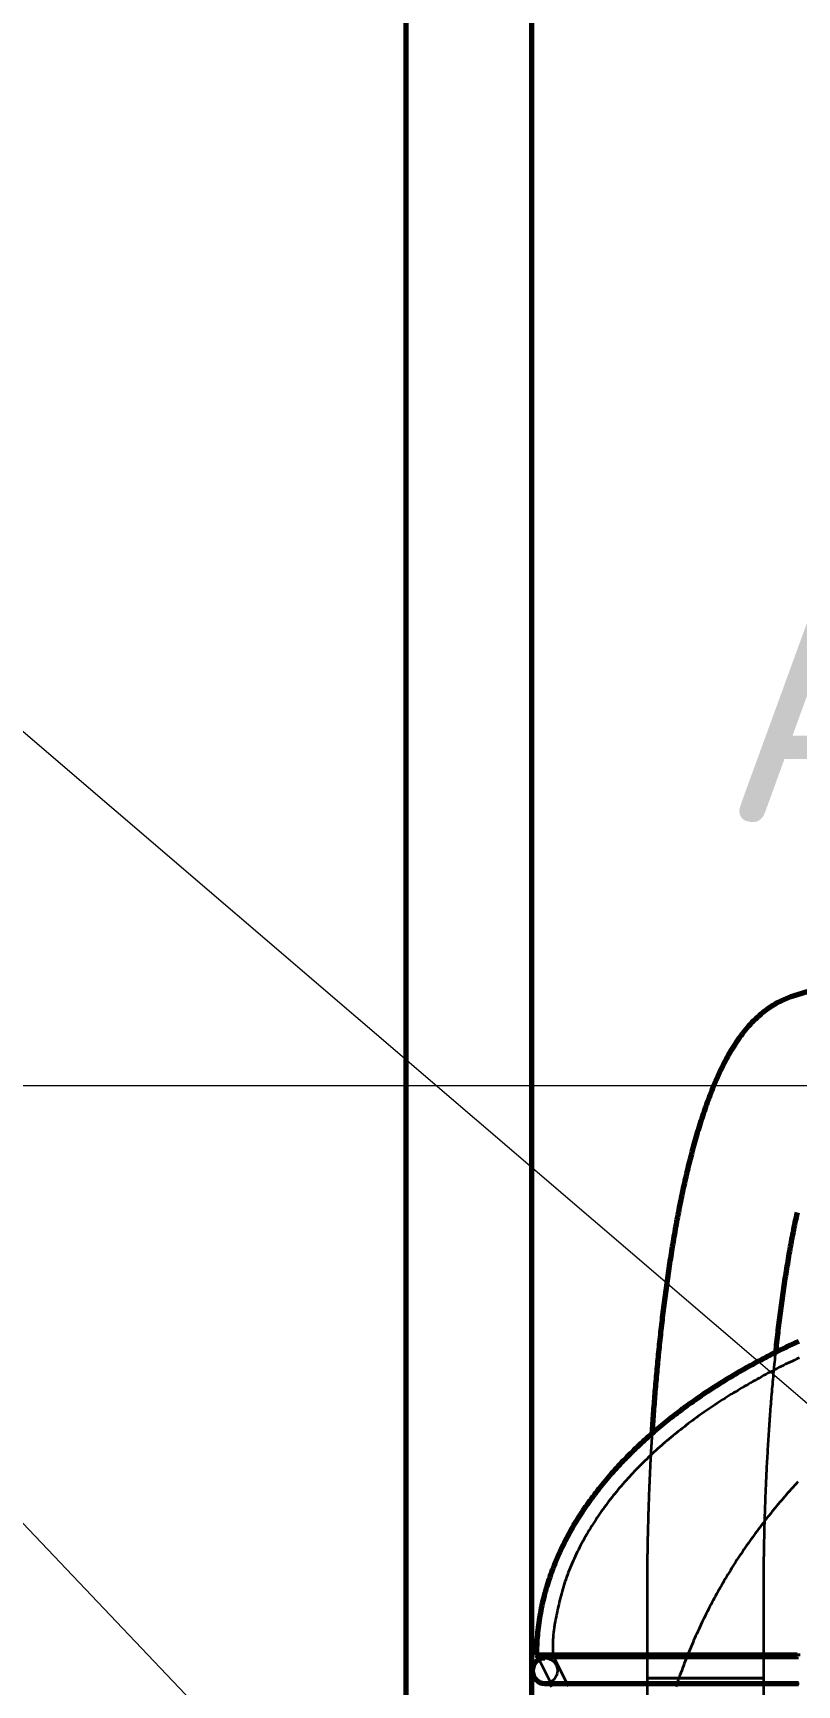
# Model space of a CAD drawing. Header units: millimetres. Extents: x 0 to 2208, y 0 to 420.
# Drawn here: x 66.48 to 81.91, y 204.35 to 237.73 of the extents above; entities that cross this region are included whole.
import ezdxf
from ezdxf.enums import TextEntityAlignment as Align

# ---------------------------------------------------------------- set-up
doc = ezdxf.new("R2010")
doc.units = ezdxf.units.MM
doc.linetypes.add('IRAM-E-TRAZOS', pattern=[5, 4, -1])
for name, color, linetype, lineweight in [('01-VISIBLE', 7, 'CONTINUOUS', 70), ('02-OCULTA', 4, 'IRAM-E-TRAZOS', 35), ('04-COTA', 3, 'CONTINUOUS', 18), ('06-TEXTO', 7, 'CONTINUOUS', 25), ('08-FINA', 5, 'CONTINUOUS', 18)]:
    doc.layers.add(name, color=color, linetype=linetype, lineweight=lineweight)
doc.styles.add('ISO3098', font='isocpeur.ttf')
doc.dimstyles.new('FLAMA-IRAM', dxfattribs={"dimtxt": 3.5, "dimasz": 3.5, "dimexe": 2, "dimexo": 1.5, "dimgap": 1, "dimtad": 1, "dimdec": 1, "dimtxsty": 'ISO3098', "dimblk": 'IRAM_FLECHA', "dimblk1": 'IRAM_FLECHA', "dimblk2": 'IRAM_FLECHA', "dimcen": 2.5, "dimclrd": 256, "dimclre": 256, "dimclrt": 256, "dimazin": 3, "dimtfac": 1, "dimtmove": 0, "dimatfit": 3, "dimlwd": 18, "dimlwe": 18})

# ---------------------------------------------------------------- blocks, each defined once
blk = doc.blocks.new('IRAM_FLECHA')
blk.add_solid([(0, 0), (-1, 0.125), (-1, -0.125)])

msp = doc.modelspace()

# ---------------------------------------------------------------- linework, layer by layer
at = {"layer": '01-VISIBLE'}
for p, q in [((74.019, 237.728), (74.019, 242.336)), ((76.559, 237.728), (76.559, 242.336)), ((74.019, 191.816), (74.019, 232.728)), ((76.559, 191.816), (76.559, 232.728)), ((82.529, 218.48), (81.836, 218.265)), ((76.705, 204.865), (76.659, 204.956)), ((76.979, 204.316), (76.947, 204.38))]:
    msp.add_line(p, q, dxfattribs=at)
for points in [[(74.019, 232.728), (74.019, 232.778), (74.019, 232.828), (74.019, 232.878), (74.019, 232.928), (74.019, 232.978), (74.019, 233.028), (74.019, 233.078), (74.019, 233.128), (74.019, 233.178), (74.019, 233.228), (74.019, 233.278), (74.019, 233.328), (74.019, 233.378), (74.019, 233.428), (74.019, 233.478), (74.019, 233.528), (74.019, 233.578), (74.019, 233.628), (74.019, 233.678), (74.019, 233.728), (74.019, 233.778), (74.019, 233.828), (74.019, 233.878), (74.019, 233.928), (74.019, 233.978), (74.019, 234.028), (74.019, 234.078), (74.019, 234.128), (74.019, 234.178), (74.019, 234.228), (74.019, 234.278), (74.019, 234.328), (74.019, 234.378), (74.019, 234.428), (74.019, 234.478), (74.019, 234.528), (74.019, 234.578), (74.019, 234.628), (74.019, 234.678), (74.019, 234.728), (74.019, 234.778), (74.019, 234.828), (74.019, 234.878), (74.019, 234.928), (74.019, 234.978), (74.019, 235.028), (74.019, 235.078), (74.019, 235.128), (74.019, 235.178), (74.019, 235.228), (74.019, 235.278), (74.019, 235.328), (74.019, 235.378), (74.019, 235.428), (74.019, 235.478), (74.019, 235.528), (74.019, 235.578), (74.019, 235.628), (74.019, 235.678), (74.019, 235.728), (74.019, 235.778), (74.019, 235.828), (74.019, 235.878), (74.019, 235.928), (74.019, 235.978), (74.019, 236.028), (74.019, 236.078), (74.019, 236.128), (74.019, 236.178), (74.019, 236.228), (74.019, 236.278), (74.019, 236.328), (74.019, 236.378), (74.019, 236.428), (74.019, 236.478), (74.019, 236.528), (74.019, 236.578), (74.019, 236.628), (74.019, 236.678), (74.019, 236.728), (74.019, 236.778), (74.019, 236.828), (74.019, 236.878), (74.019, 236.928), (74.019, 236.978), (74.019, 237.028), (74.019, 237.078), (74.019, 237.128), (74.019, 237.178), (74.019, 237.228), (74.019, 237.278), (74.019, 237.328), (74.019, 237.378), (74.019, 237.428), (74.019, 237.478), (74.019, 237.528), (74.019, 237.578), (74.019, 237.628), (74.019, 237.678), (74.019, 237.728)], [(76.559, 232.728), (76.559, 232.778), (76.559, 232.828), (76.559, 232.878), (76.559, 232.928), (76.559, 232.978), (76.559, 233.028), (76.559, 233.078), (76.559, 233.128), (76.559, 233.178), (76.559, 233.228), (76.559, 233.278), (76.559, 233.328), (76.559, 233.378), (76.559, 233.428), (76.559, 233.478), (76.559, 233.528), (76.559, 233.578), (76.559, 233.628), (76.559, 233.678), (76.559, 233.728), (76.559, 233.778), (76.559, 233.828), (76.559, 233.878), (76.559, 233.928), (76.559, 233.978), (76.559, 234.028), (76.559, 234.078), (76.559, 234.128), (76.559, 234.178), (76.559, 234.228), (76.559, 234.278), (76.559, 234.328), (76.559, 234.378), (76.559, 234.428), (76.559, 234.478), (76.559, 234.528), (76.559, 234.578), (76.559, 234.628), (76.559, 234.678), (76.559, 234.728), (76.559, 234.778), (76.559, 234.828), (76.559, 234.878), (76.559, 234.928), (76.559, 234.978), (76.559, 235.028), (76.559, 235.078), (76.559, 235.128), (76.559, 235.178), (76.559, 235.228), (76.559, 235.278), (76.559, 235.328), (76.559, 235.378), (76.559, 235.428), (76.559, 235.478), (76.559, 235.528), (76.559, 235.578), (76.559, 235.628), (76.559, 235.678), (76.559, 235.728), (76.559, 235.778), (76.559, 235.828), (76.559, 235.878), (76.559, 235.928), (76.559, 235.978), (76.559, 236.028), (76.559, 236.078), (76.559, 236.128), (76.559, 236.178), (76.559, 236.228), (76.559, 236.278), (76.559, 236.328), (76.559, 236.378), (76.559, 236.428), (76.559, 236.478), (76.559, 236.528), (76.559, 236.578), (76.559, 236.628), (76.559, 236.678), (76.559, 236.728), (76.559, 236.778), (76.559, 236.828), (76.559, 236.878), (76.559, 236.928), (76.559, 236.978), (76.559, 237.028), (76.559, 237.078), (76.559, 237.128), (76.559, 237.178), (76.559, 237.228), (76.559, 237.278), (76.559, 237.328), (76.559, 237.378), (76.559, 237.428), (76.559, 237.478), (76.559, 237.528), (76.559, 237.578), (76.559, 237.628), (76.559, 237.678), (76.559, 237.728)], [(81.836, 218.265), (81.789, 218.25), (81.741, 218.233), (81.695, 218.215), (81.649, 218.195), (81.603, 218.174), (81.558, 218.152), (81.514, 218.129), (81.47, 218.104), (81.427, 218.079), (81.385, 218.052), (81.343, 218.024), (81.302, 217.995), (81.262, 217.965), (81.223, 217.935), (81.184, 217.903), (81.146, 217.87), (81.109, 217.837), (81.072, 217.802), (81.037, 217.767), (81.002, 217.732), (80.967, 217.695), (80.934, 217.658), (80.901, 217.62), (80.869, 217.582), (80.837, 217.543), (80.807, 217.503), (80.776, 217.463), (80.747, 217.423), (80.718, 217.382), (80.69, 217.341), (80.662, 217.299), (80.635, 217.257), (80.608, 217.214), (80.582, 217.172), (80.557, 217.128), (80.532, 217.085), (80.507, 217.041), (80.483, 216.997), (80.46, 216.953), (80.437, 216.909), (80.414, 216.864), (80.392, 216.819), (80.37, 216.774), (80.348, 216.729), (80.327, 216.684), (80.307, 216.638), (80.287, 216.592), (80.267, 216.546), (80.247, 216.5), (80.228, 216.454), (80.209, 216.408), (80.19, 216.361), (80.172, 216.315), (80.154, 216.268), (80.136, 216.221), (80.119, 216.174), (80.101, 216.127), (80.084, 216.08), (80.068, 216.033), (80.051, 215.985), (80.035, 215.938), (80.019, 215.891), (80.003, 215.843), (79.988, 215.795), (79.973, 215.748), (79.958, 215.7), (79.943, 215.652), (79.928, 215.604), (79.914, 215.556), (79.899, 215.508), (79.885, 215.46), (79.872, 215.412), (79.858, 215.364), (79.844, 215.316), (79.831, 215.267), (79.818, 215.219), (79.805, 215.171), (79.792, 215.122), (79.779, 215.074), (79.767, 215.025), (79.755, 214.977), (79.742, 214.928), (79.73, 214.88), (79.718, 214.831), (79.707, 214.782), (79.695, 214.734), (79.684, 214.685), (79.672, 214.636), (79.661, 214.587), (79.65, 214.539), (79.639, 214.49), (79.628, 214.441), (79.617, 214.392), (79.607, 214.343), (79.596, 214.294), (79.586, 214.245), (79.576, 214.196), (79.566, 214.147), (79.556, 214.098), (79.546, 214.049), (79.536, 214), (79.527, 213.951), (79.517, 213.901), (79.508, 213.852), (79.498, 213.803), (79.489, 213.754), (79.48, 213.705), (79.471, 213.655), (79.462, 213.606), (79.453, 213.557), (79.444, 213.507), (79.436, 213.458), (79.427, 213.409), (79.419, 213.359), (79.41, 213.31), (79.402, 213.261), (79.394, 213.211), (79.386, 213.162), (79.378, 213.112), (79.37, 213.063), (79.362, 213.013), (79.355, 212.964), (79.347, 212.915), (79.339, 212.865), (79.332, 212.816), (79.324, 212.766), (79.317, 212.716), (79.31, 212.667), (79.303, 212.617), (79.296, 212.568), (79.289, 212.518), (79.282, 212.469), (79.275, 212.419), (79.268, 212.369), (79.261, 212.32), (79.255, 212.27), (79.248, 212.22), (79.242, 212.171), (79.235, 212.121), (79.229, 212.072), (79.223, 212.022), (79.217, 211.972), (79.211, 211.922), (79.204, 211.873), (79.198, 211.823), (79.193, 211.773), (79.187, 211.724), (79.181, 211.674), (79.175, 211.624), (79.17, 211.574), (79.164, 211.525), (79.159, 211.475), (79.153, 211.425), (79.148, 211.375), (79.142, 211.325), (79.137, 211.276), (79.132, 211.226), (79.127, 211.176), (79.122, 211.126), (79.117, 211.076), (79.112, 211.027), (79.107, 210.977), (79.102, 210.927), (79.097, 210.877), (79.093, 210.827), (79.088, 210.777), (79.083, 210.727), (79.079, 210.678), (79.074, 210.628), (79.07, 210.578), (79.066, 210.528), (79.061, 210.478), (79.057, 210.428), (79.053, 210.378), (79.049, 210.328), (79.045, 210.278), (79.041, 210.229), (79.037, 210.179), (79.033, 210.129), (79.029, 210.079), (79.025, 210.029), (79.021, 209.979), (79.018, 209.929), (79.014, 209.879), (79.011, 209.829), (79.007, 209.779), (79.004, 209.729), (79, 209.679), (78.997, 209.629), (78.994, 209.579), (78.99, 209.529), (78.987, 209.479), (78.984, 209.429)], [(81.914, 213.893), (81.903, 213.844), (81.893, 213.795), (81.883, 213.746), (81.872, 213.697), (81.862, 213.648), (81.852, 213.599), (81.843, 213.549), (81.833, 213.5), (81.823, 213.451), (81.814, 213.402), (81.805, 213.353), (81.796, 213.303), (81.786, 213.254), (81.778, 213.205), (81.769, 213.155), (81.76, 213.106), (81.751, 213.057), (81.743, 213.007), (81.734, 212.958), (81.726, 212.909), (81.718, 212.859), (81.71, 212.81), (81.702, 212.76), (81.694, 212.711), (81.686, 212.661), (81.678, 212.612), (81.67, 212.562), (81.663, 212.513), (81.655, 212.463), (81.648, 212.414), (81.641, 212.364), (81.633, 212.314), (81.626, 212.265), (81.619, 212.215), (81.612, 212.166), (81.605, 212.116), (81.599, 212.066), (81.592, 212.017), (81.585, 211.967), (81.579, 211.917), (81.572, 211.868), (81.566, 211.818), (81.559, 211.768), (81.553, 211.718), (81.547, 211.669), (81.541, 211.619), (81.535, 211.569), (81.529, 211.52), (81.523, 211.47), (81.517, 211.42), (81.512, 211.37), (81.506, 211.32), (81.5, 211.271), (81.495, 211.221), (81.489, 211.171), (81.484, 211.121), (81.479, 211.071)], [(76.659, 204.956), (76.659, 205.006), (76.66, 205.056), (76.661, 205.106), (76.663, 205.156), (76.666, 205.206), (76.668, 205.256), (76.672, 205.306), (76.676, 205.356), (76.68, 205.406), (76.686, 205.456), (76.691, 205.506), (76.697, 205.556), (76.704, 205.605), (76.711, 205.655), (76.719, 205.704), (76.727, 205.754), (76.736, 205.803), (76.745, 205.852), (76.755, 205.902), (76.765, 205.951), (76.776, 206), (76.787, 206.048), (76.798, 206.097), (76.811, 206.146), (76.823, 206.194), (76.837, 206.243), (76.85, 206.291), (76.864, 206.339), (76.879, 206.387), (76.894, 206.435), (76.909, 206.482), (76.925, 206.53), (76.942, 206.577), (76.959, 206.624), (76.976, 206.671), (76.994, 206.718), (77.012, 206.765), (77.03, 206.811), (77.049, 206.858), (77.069, 206.904), (77.089, 206.95), (77.109, 206.996), (77.13, 207.041), (77.151, 207.087), (77.172, 207.132), (77.194, 207.177), (77.217, 207.222), (77.239, 207.267), (77.262, 207.311), (77.286, 207.355), (77.31, 207.4), (77.334, 207.443), (77.358, 207.487), (77.383, 207.531), (77.409, 207.574), (77.434, 207.617), (77.46, 207.66), (77.486, 207.702), (77.513, 207.745), (77.54, 207.787), (77.567, 207.829), (77.595, 207.871), (77.623, 207.913), (77.651, 207.954), (77.68, 207.995), (77.709, 208.036), (77.738, 208.077), (77.767, 208.117), (77.797, 208.158), (77.827, 208.198), (77.857, 208.238), (77.888, 208.277), (77.919, 208.317), (77.95, 208.356), (77.981, 208.395), (78.013, 208.434), (78.045, 208.473), (78.077, 208.511), (78.109, 208.549), (78.142, 208.587), (78.175, 208.625), (78.208, 208.663), (78.241, 208.7), (78.275, 208.737), (78.309, 208.774), (78.343, 208.811), (78.377, 208.847), (78.412, 208.884), (78.447, 208.92), (78.482, 208.956), (78.517, 208.991), (78.552, 209.027), (78.588, 209.062), (78.624, 209.097), (78.66, 209.132), (78.696, 209.167), (78.732, 209.201), (78.769, 209.235), (78.805, 209.269), (78.842, 209.303), (78.88, 209.337), (78.917, 209.37), (78.954, 209.404), (78.992, 209.437), (79.03, 209.469), (79.068, 209.502), (79.106, 209.534), (79.145, 209.567), (79.183, 209.599), (79.222, 209.631), (79.261, 209.662), (79.3, 209.694), (79.339, 209.725), (79.378, 209.756), (79.418, 209.787), (79.457, 209.818), (79.497, 209.848), (79.537, 209.878), (79.577, 209.909), (79.617, 209.938), (79.657, 209.968), (79.698, 209.998), (79.738, 210.027), (79.779, 210.056), (79.82, 210.085), (79.861, 210.114), (79.902, 210.143), (79.943, 210.171), (79.985, 210.2), (80.026, 210.228), (80.068, 210.256), (80.11, 210.283), (80.151, 210.311), (80.193, 210.338), (80.235, 210.365), (80.278, 210.393), (80.32, 210.419), (80.362, 210.446), (80.405, 210.473), (80.447, 210.499), (80.49, 210.525), (80.533, 210.551), (80.576, 210.577), (80.619, 210.603), (80.662, 210.628), (80.705, 210.653), (80.749, 210.679), (80.792, 210.704), (80.836, 210.728), (80.879, 210.753), (80.923, 210.778), (80.967, 210.802), (81.011, 210.826), (81.055, 210.85), (81.099, 210.874), (81.143, 210.898), (81.187, 210.921), (81.231, 210.945), (81.276, 210.968), (81.32, 210.991), (81.365, 211.014), (81.409, 211.037), (81.454, 211.059), (81.499, 211.082), (81.544, 211.104), (81.589, 211.126), (81.634, 211.148), (81.679, 211.17), (81.724, 211.191), (81.769, 211.213), (81.815, 211.234), (81.86, 211.256), (81.906, 211.277), (81.951, 211.298)], [(76.659, 204.956), (76.728, 204.956), (76.797, 204.956), (76.866, 204.956), (76.936, 204.956), (77.005, 204.956), (77.074, 204.956), (77.143, 204.956), (77.212, 204.956), (77.281, 204.956), (77.35, 204.956), (77.419, 204.956), (77.489, 204.956), (77.558, 204.956), (77.627, 204.956), (77.696, 204.956), (77.765, 204.956), (77.834, 204.956), (77.903, 204.956), (77.972, 204.956), (78.042, 204.956), (78.111, 204.956), (78.18, 204.956), (78.249, 204.956), (78.318, 204.956), (78.387, 204.956), (78.456, 204.956), (78.525, 204.956), (78.595, 204.956), (78.664, 204.956), (78.733, 204.956), (78.802, 204.956), (78.871, 204.956), (78.94, 204.956), (79.009, 204.956), (79.078, 204.956), (79.148, 204.956), (79.217, 204.956), (79.286, 204.956), (79.355, 204.956), (79.424, 204.956), (79.493, 204.956), (79.562, 204.956), (79.631, 204.956), (79.701, 204.956), (79.77, 204.956), (79.839, 204.956), (79.908, 204.956), (79.977, 204.956), (80.046, 204.956), (80.115, 204.956), (80.184, 204.956), (80.254, 204.956), (80.323, 204.956), (80.392, 204.956), (80.461, 204.956), (80.53, 204.956), (80.599, 204.956), (80.668, 204.956), (80.737, 204.956), (80.807, 204.956), (80.876, 204.956), (80.945, 204.956), (81.014, 204.956), (81.083, 204.956), (81.152, 204.956), (81.221, 204.956), (81.29, 204.956), (81.36, 204.956), (81.429, 204.956), (81.498, 204.956), (81.567, 204.956), (81.636, 204.956), (81.705, 204.956), (81.774, 204.956), (81.843, 204.956), (81.913, 204.956)], [(76.819, 204.892), (76.769, 204.887), (76.721, 204.872), (76.677, 204.849), (76.638, 204.817), (76.606, 204.778), (76.583, 204.734), (76.568, 204.686), (76.563, 204.636)], [(76.563, 204.636), (76.568, 204.586), (76.583, 204.538), (76.606, 204.494), (76.638, 204.455), (76.677, 204.423), (76.721, 204.399), (76.769, 204.385), (76.819, 204.38)], [(76.819, 204.38), (76.84, 204.38), (76.862, 204.38), (76.883, 204.38), (76.904, 204.38), (76.926, 204.38), (76.947, 204.38)], [(76.819, 204.38), (76.887, 204.38), (76.956, 204.38), (77.024, 204.38), (77.092, 204.38), (77.161, 204.38), (77.229, 204.38), (77.297, 204.38), (77.366, 204.38), (77.434, 204.38), (77.502, 204.38), (77.571, 204.38), (77.639, 204.38), (77.707, 204.38), (77.776, 204.38), (77.844, 204.38), (77.912, 204.38), (77.981, 204.38), (78.049, 204.38), (78.117, 204.38), (78.186, 204.38), (78.254, 204.38), (78.322, 204.38), (78.39, 204.38), (78.459, 204.38), (78.527, 204.38), (78.595, 204.38), (78.664, 204.38), (78.732, 204.38), (78.8, 204.38), (78.869, 204.38), (78.937, 204.38), (79.005, 204.38), (79.074, 204.38), (79.142, 204.38), (79.21, 204.38), (79.279, 204.38), (79.347, 204.38), (79.415, 204.38), (79.484, 204.38), (79.552, 204.38), (79.62, 204.38), (79.689, 204.38), (79.757, 204.38), (79.825, 204.38), (79.894, 204.38), (79.962, 204.38), (80.03, 204.38), (80.099, 204.38), (80.167, 204.38), (80.235, 204.38), (80.304, 204.38), (80.372, 204.38), (80.44, 204.38), (80.509, 204.38), (80.577, 204.38), (80.645, 204.38), (80.714, 204.38), (80.782, 204.38), (80.85, 204.38), (80.919, 204.38), (80.987, 204.38), (81.055, 204.38), (81.124, 204.38), (81.192, 204.38), (81.26, 204.38), (81.329, 204.38), (81.397, 204.38), (81.465, 204.38), (81.533, 204.38), (81.602, 204.38), (81.67, 204.38), (81.738, 204.38), (81.807, 204.38), (81.875, 204.38), (81.943, 204.38)]]:
    msp.add_lwpolyline(points, dxfattribs=at)
at = {"layer": '02-OCULTA'}
for p, q in [((78.884, 206.165), (78.884, 204.486)), ((81.234, 206.165), (81.234, 204.486)), ((77.299, 204.316), (76.979, 204.956)), ((76.947, 204.38), (76.705, 204.865)), ((78.884, 204.486), (78.884, 197.032)), ((81.234, 204.486), (81.234, 197.032))]:
    msp.add_line(p, q, dxfattribs=at)
for points in [[(81.479, 211.071), (81.473, 211.021), (81.468, 210.972), (81.463, 210.922), (81.458, 210.872), (81.453, 210.822), (81.448, 210.772), (81.443, 210.722), (81.438, 210.672), (81.434, 210.622), (81.429, 210.572), (81.424, 210.522), (81.42, 210.472), (81.415, 210.422), (81.411, 210.373), (81.407, 210.323), (81.402, 210.273), (81.398, 210.223), (81.394, 210.173), (81.39, 210.123), (81.386, 210.073), (81.382, 210.023), (81.378, 209.973), (81.374, 209.923), (81.37, 209.873), (81.366, 209.823), (81.363, 209.773), (81.359, 209.723), (81.355, 209.673), (81.352, 209.623), (81.348, 209.573), (81.345, 209.523), (81.342, 209.473), (81.338, 209.422), (81.335, 209.372), (81.332, 209.322), (81.329, 209.272), (81.326, 209.222), (81.323, 209.172), (81.32, 209.122), (81.317, 209.072), (81.314, 209.022), (81.311, 208.972), (81.308, 208.922), (81.305, 208.872), (81.303, 208.822), (81.3, 208.772), (81.298, 208.722), (81.295, 208.671), (81.293, 208.621), (81.29, 208.571), (81.288, 208.521), (81.286, 208.471), (81.283, 208.421), (81.281, 208.371), (81.279, 208.321), (81.277, 208.271), (81.275, 208.221), (81.273, 208.17), (81.271, 208.12), (81.269, 208.07), (81.267, 208.02), (81.266, 207.97), (81.264, 207.92), (81.262, 207.87), (81.26, 207.82), (81.259, 207.77), (81.257, 207.719), (81.256, 207.669), (81.254, 207.619), (81.253, 207.569), (81.252, 207.519), (81.25, 207.469), (81.249, 207.419), (81.248, 207.368), (81.247, 207.318), (81.246, 207.268), (81.245, 207.218), (81.244, 207.168), (81.243, 207.118), (81.242, 207.068), (81.241, 207.017), (81.24, 206.967), (81.239, 206.917), (81.239, 206.867), (81.238, 206.817), (81.238, 206.767), (81.237, 206.717), (81.236, 206.666), (81.236, 206.616), (81.236, 206.566), (81.235, 206.516), (81.235, 206.466), (81.235, 206.416), (81.234, 206.366), (81.234, 206.315), (81.234, 206.265), (81.234, 206.215), (81.234, 206.165)], [(81.955, 210.957), (81.91, 210.936), (81.864, 210.914), (81.819, 210.893), (81.774, 210.871), (81.729, 210.849), (81.684, 210.827), (81.639, 210.805), (81.594, 210.782), (81.549, 210.76), (81.504, 210.737), (81.46, 210.714), (81.415, 210.691), (81.371, 210.668), (81.326, 210.645), (81.282, 210.621), (81.238, 210.598), (81.194, 210.574), (81.15, 210.55), (81.106, 210.525), (81.062, 210.501), (81.018, 210.477), (80.975, 210.452), (80.931, 210.427), (80.888, 210.402), (80.844, 210.377), (80.801, 210.351), (80.758, 210.326), (80.715, 210.3), (80.672, 210.274), (80.629, 210.248), (80.586, 210.222), (80.544, 210.195), (80.501, 210.169), (80.459, 210.142), (80.417, 210.115), (80.375, 210.088), (80.332, 210.061), (80.291, 210.033), (80.249, 210.005), (80.207, 209.977), (80.166, 209.949), (80.124, 209.921), (80.083, 209.893), (80.042, 209.864), (80.001, 209.835), (79.96, 209.806), (79.919, 209.777), (79.878, 209.748), (79.838, 209.718), (79.798, 209.688), (79.757, 209.658), (79.717, 209.628), (79.677, 209.598), (79.638, 209.567), (79.598, 209.536), (79.559, 209.505), (79.519, 209.474), (79.48, 209.443), (79.441, 209.411), (79.402, 209.38), (79.364, 209.348), (79.325, 209.316), (79.287, 209.283), (79.249, 209.251), (79.211, 209.218), (79.173, 209.185), (79.135, 209.152), (79.098, 209.118), (79.061, 209.085), (79.024, 209.051), (78.987, 209.017), (78.95, 208.983), (78.914, 208.948), (78.878, 208.913), (78.842, 208.878), (78.806, 208.843), (78.771, 208.808), (78.735, 208.772), (78.7, 208.737), (78.665, 208.701), (78.63, 208.665), (78.596, 208.628), (78.562, 208.591), (78.528, 208.555), (78.494, 208.518), (78.46, 208.48), (78.427, 208.443), (78.394, 208.405), (78.361, 208.367), (78.329, 208.329), (78.297, 208.29), (78.265, 208.252), (78.233, 208.213), (78.201, 208.174), (78.17, 208.135), (78.139, 208.095), (78.109, 208.055), (78.079, 208.015), (78.049, 207.975), (78.019, 207.935), (77.99, 207.894), (77.961, 207.853), (77.932, 207.812), (77.904, 207.771), (77.876, 207.729), (77.848, 207.687), (77.821, 207.645), (77.794, 207.603), (77.767, 207.561), (77.741, 207.518), (77.715, 207.475), (77.689, 207.432), (77.664, 207.388), (77.639, 207.345), (77.615, 207.301), (77.591, 207.257), (77.567, 207.213), (77.543, 207.169), (77.52, 207.124), (77.498, 207.079), (77.475, 207.035), (77.453, 206.989), (77.432, 206.944), (77.41, 206.899), (77.39, 206.853), (77.369, 206.807), (77.35, 206.761), (77.33, 206.715), (77.312, 206.668), (77.293, 206.622), (77.276, 206.575), (77.258, 206.528), (77.242, 206.48), (77.226, 206.433), (77.211, 206.385), (77.196, 206.337), (77.182, 206.289), (77.168, 206.241), (77.155, 206.192), (77.142, 206.144), (77.13, 206.095), (77.118, 206.047), (77.107, 205.998), (77.095, 205.949), (77.085, 205.9), (77.074, 205.851), (77.064, 205.802), (77.054, 205.753), (77.044, 205.704), (77.034, 205.654), (77.025, 205.605), (77.016, 205.556), (77.008, 205.506), (77.001, 205.457), (76.996, 205.407), (76.991, 205.357), (76.987, 205.307), (76.985, 205.257), (76.983, 205.207), (76.981, 205.156), (76.98, 205.106), (76.979, 205.056), (76.979, 205.006), (76.979, 204.956)], [(78.984, 209.429), (78.981, 209.379), (78.978, 209.329), (78.975, 209.279), (78.972, 209.229), (78.969, 209.179), (78.966, 209.128), (78.963, 209.078), (78.96, 209.028), (78.958, 208.978), (78.955, 208.928), (78.953, 208.878), (78.95, 208.827), (78.947, 208.777), (78.945, 208.727), (78.943, 208.677), (78.94, 208.627), (78.938, 208.576), (78.936, 208.526), (78.934, 208.476), (78.931, 208.426), (78.929, 208.376), (78.927, 208.325), (78.925, 208.275), (78.923, 208.225), (78.921, 208.175), (78.92, 208.124), (78.918, 208.074), (78.916, 208.024), (78.914, 207.974), (78.913, 207.924), (78.911, 207.873), (78.909, 207.823), (78.908, 207.773), (78.906, 207.723), (78.905, 207.672), (78.904, 207.622), (78.902, 207.572), (78.901, 207.522), (78.9, 207.471), (78.899, 207.421), (78.897, 207.371), (78.896, 207.321), (78.895, 207.27), (78.894, 207.22), (78.893, 207.17), (78.892, 207.12), (78.892, 207.07), (78.891, 207.019), (78.89, 206.969), (78.889, 206.919), (78.889, 206.869), (78.888, 206.818), (78.887, 206.768), (78.887, 206.718), (78.886, 206.668), (78.886, 206.617), (78.886, 206.567), (78.885, 206.517), (78.885, 206.467), (78.885, 206.416), (78.884, 206.366), (78.884, 206.316), (78.884, 206.265), (78.884, 206.215), (78.884, 206.165)], [(81.932, 208.45), (81.898, 208.414), (81.864, 208.377), (81.83, 208.34), (81.796, 208.303), (81.763, 208.266), (81.73, 208.228), (81.697, 208.191), (81.664, 208.153), (81.631, 208.115), (81.598, 208.077), (81.566, 208.039), (81.533, 208.001), (81.501, 207.962), (81.469, 207.924), (81.438, 207.885), (81.406, 207.846), (81.375, 207.807), (81.343, 207.768), (81.312, 207.729), (81.281, 207.69), (81.251, 207.65), (81.22, 207.61), (81.19, 207.571), (81.159, 207.531), (81.129, 207.491), (81.1, 207.45), (81.07, 207.41), (81.04, 207.37), (81.011, 207.329), (80.982, 207.288), (80.953, 207.247), (80.924, 207.206), (80.896, 207.165), (80.867, 207.124), (80.839, 207.083), (80.811, 207.041), (80.783, 207), (80.755, 206.958), (80.728, 206.916), (80.701, 206.874), (80.674, 206.832), (80.647, 206.79), (80.62, 206.747), (80.593, 206.705), (80.567, 206.662), (80.541, 206.62), (80.515, 206.577), (80.489, 206.534), (80.464, 206.491), (80.438, 206.448), (80.413, 206.404), (80.388, 206.361), (80.363, 206.318), (80.338, 206.274), (80.314, 206.23), (80.29, 206.186), (80.266, 206.143), (80.242, 206.099), (80.218, 206.054), (80.195, 206.01), (80.171, 205.966), (80.148, 205.921), (80.125, 205.877), (80.103, 205.832), (80.08, 205.788), (80.058, 205.743), (80.036, 205.698), (80.014, 205.653), (79.992, 205.608), (79.971, 205.562), (79.949, 205.517), (79.928, 205.472), (79.907, 205.426), (79.887, 205.381), (79.866, 205.335), (79.846, 205.289), (79.826, 205.243), (79.806, 205.197), (79.786, 205.151), (79.767, 205.105), (79.748, 205.059), (79.729, 205.013), (79.71, 204.966), (79.691, 204.92), (79.673, 204.873), (79.654, 204.826), (79.636, 204.78), (79.619, 204.733), (79.601, 204.686), (79.584, 204.639), (79.566, 204.592), (79.549, 204.545), (79.533, 204.498), (79.516, 204.451), (79.5, 204.403), (79.483, 204.356), (79.467, 204.308)], [(81.932, 208.45), (81.898, 208.414), (81.864, 208.377), (81.83, 208.34), (81.796, 208.303), (81.763, 208.266), (81.73, 208.228), (81.697, 208.191), (81.664, 208.153), (81.631, 208.115), (81.598, 208.077), (81.566, 208.039), (81.533, 208.001), (81.501, 207.962), (81.469, 207.924), (81.438, 207.885), (81.406, 207.846), (81.375, 207.807), (81.343, 207.768), (81.312, 207.729), (81.281, 207.69), (81.251, 207.65), (81.22, 207.61), (81.19, 207.571), (81.159, 207.531), (81.129, 207.491), (81.1, 207.45), (81.07, 207.41), (81.04, 207.37), (81.011, 207.329), (80.982, 207.288), (80.953, 207.247), (80.924, 207.206), (80.896, 207.165), (80.867, 207.124), (80.839, 207.083), (80.811, 207.041), (80.783, 207), (80.755, 206.958), (80.728, 206.916), (80.701, 206.874), (80.674, 206.832), (80.647, 206.79), (80.62, 206.747), (80.593, 206.705), (80.567, 206.662), (80.541, 206.62), (80.515, 206.577), (80.489, 206.534), (80.464, 206.491), (80.438, 206.448), (80.413, 206.404), (80.388, 206.361), (80.363, 206.318), (80.338, 206.274), (80.314, 206.23), (80.29, 206.186), (80.266, 206.143), (80.242, 206.099), (80.218, 206.054), (80.195, 206.01), (80.171, 205.966), (80.148, 205.921), (80.125, 205.877), (80.103, 205.832), (80.08, 205.788), (80.058, 205.743), (80.036, 205.698), (80.014, 205.653), (79.992, 205.608), (79.971, 205.562), (79.949, 205.517), (79.928, 205.472), (79.907, 205.426), (79.887, 205.381), (79.866, 205.335), (79.846, 205.289), (79.826, 205.243), (79.806, 205.197), (79.786, 205.151), (79.767, 205.105), (79.748, 205.059), (79.729, 205.013), (79.71, 204.966), (79.691, 204.92), (79.673, 204.873), (79.654, 204.826), (79.636, 204.78), (79.619, 204.733), (79.601, 204.686), (79.584, 204.639), (79.566, 204.592), (79.549, 204.545), (79.533, 204.498), (79.516, 204.451), (79.5, 204.403), (79.483, 204.356), (79.467, 204.308)], [(81.932, 208.45), (81.898, 208.414), (81.864, 208.377), (81.83, 208.34), (81.796, 208.303), (81.763, 208.266), (81.73, 208.228), (81.697, 208.191), (81.664, 208.153), (81.631, 208.115), (81.598, 208.077), (81.566, 208.039), (81.533, 208.001), (81.501, 207.962), (81.469, 207.924), (81.438, 207.885), (81.406, 207.846), (81.375, 207.807), (81.343, 207.768), (81.312, 207.729), (81.281, 207.69), (81.251, 207.65), (81.22, 207.61), (81.19, 207.571), (81.159, 207.531), (81.129, 207.491), (81.1, 207.45), (81.07, 207.41), (81.04, 207.37), (81.011, 207.329), (80.982, 207.288), (80.953, 207.247), (80.924, 207.206), (80.896, 207.165), (80.867, 207.124), (80.839, 207.083), (80.811, 207.041), (80.783, 207), (80.755, 206.958), (80.728, 206.916), (80.701, 206.874), (80.674, 206.832), (80.647, 206.79), (80.62, 206.747), (80.593, 206.705), (80.567, 206.662), (80.541, 206.62), (80.515, 206.577), (80.489, 206.534), (80.464, 206.491), (80.438, 206.448), (80.413, 206.404), (80.388, 206.361), (80.363, 206.318), (80.338, 206.274), (80.314, 206.23), (80.29, 206.186), (80.266, 206.143), (80.242, 206.099), (80.218, 206.054), (80.195, 206.01), (80.171, 205.966), (80.148, 205.921), (80.125, 205.877), (80.103, 205.832), (80.08, 205.788), (80.058, 205.743), (80.036, 205.698), (80.014, 205.653), (79.992, 205.608), (79.971, 205.562), (79.949, 205.517), (79.928, 205.472), (79.907, 205.426), (79.887, 205.381), (79.866, 205.335), (79.846, 205.289), (79.826, 205.243), (79.806, 205.197), (79.786, 205.151), (79.767, 205.105), (79.748, 205.059), (79.729, 205.013), (79.71, 204.966), (79.691, 204.92), (79.673, 204.873), (79.654, 204.826), (79.636, 204.78), (79.619, 204.733), (79.601, 204.686), (79.584, 204.639), (79.566, 204.592), (79.549, 204.545), (79.533, 204.498), (79.516, 204.451), (79.5, 204.403), (79.483, 204.356), (79.467, 204.308)], [(81.913, 204.956), (81.843, 204.956), (81.774, 204.956), (81.705, 204.956), (81.636, 204.956), (81.567, 204.956), (81.498, 204.956), (81.429, 204.956), (81.36, 204.956), (81.29, 204.956), (81.221, 204.956), (81.152, 204.956), (81.083, 204.956), (81.014, 204.956), (80.945, 204.956), (80.876, 204.956), (80.807, 204.956), (80.737, 204.956), (80.668, 204.956), (80.599, 204.956), (80.53, 204.956), (80.461, 204.956), (80.392, 204.956), (80.323, 204.956), (80.254, 204.956), (80.184, 204.956), (80.115, 204.956), (80.046, 204.956), (79.977, 204.956), (79.908, 204.956), (79.839, 204.956), (79.77, 204.956), (79.701, 204.956), (79.631, 204.956), (79.562, 204.956), (79.493, 204.956), (79.424, 204.956), (79.355, 204.956), (79.286, 204.956), (79.217, 204.956), (79.148, 204.956), (79.078, 204.956), (79.009, 204.956), (78.94, 204.956), (78.871, 204.956), (78.802, 204.956), (78.733, 204.956), (78.664, 204.956), (78.595, 204.956), (78.525, 204.956), (78.456, 204.956), (78.387, 204.956), (78.318, 204.956), (78.249, 204.956), (78.18, 204.956), (78.111, 204.956), (78.042, 204.956), (77.972, 204.956), (77.903, 204.956), (77.834, 204.956), (77.765, 204.956), (77.696, 204.956), (77.627, 204.956), (77.558, 204.956), (77.489, 204.956), (77.419, 204.956), (77.35, 204.956), (77.281, 204.956), (77.212, 204.956), (77.143, 204.956), (77.074, 204.956), (77.005, 204.956), (76.936, 204.956), (76.866, 204.956), (76.797, 204.956), (76.728, 204.956), (76.659, 204.956)], [(81.976, 204.956), (81.908, 204.956), (81.841, 204.956), (81.773, 204.956), (81.706, 204.956), (81.638, 204.956), (81.571, 204.956), (81.503, 204.956), (81.436, 204.956), (81.368, 204.956), (81.301, 204.956), (81.233, 204.956), (81.166, 204.956), (81.098, 204.956), (81.031, 204.956), (80.963, 204.956), (80.896, 204.956), (80.828, 204.956), (80.76, 204.956), (80.693, 204.956), (80.625, 204.956), (80.558, 204.956), (80.49, 204.956), (80.423, 204.956), (80.355, 204.956), (80.288, 204.956), (80.22, 204.956), (80.153, 204.956), (80.085, 204.956), (80.018, 204.956), (79.95, 204.956), (79.883, 204.956), (79.815, 204.956), (79.748, 204.956), (79.68, 204.956), (79.613, 204.956), (79.545, 204.956), (79.477, 204.956), (79.41, 204.956), (79.342, 204.956), (79.275, 204.956), (79.207, 204.956), (79.14, 204.956), (79.072, 204.956), (79.005, 204.956), (78.937, 204.956), (78.87, 204.956), (78.802, 204.956), (78.735, 204.956), (78.667, 204.956), (78.6, 204.956), (78.532, 204.956), (78.465, 204.956), (78.397, 204.956), (78.33, 204.956), (78.262, 204.956), (78.195, 204.956), (78.127, 204.956), (78.059, 204.956), (77.992, 204.956), (77.924, 204.956), (77.857, 204.956), (77.789, 204.956), (77.722, 204.956), (77.654, 204.956), (77.587, 204.956), (77.519, 204.956), (77.452, 204.956), (77.384, 204.956), (77.317, 204.956), (77.249, 204.956), (77.182, 204.956), (77.114, 204.956), (77.047, 204.956), (76.979, 204.956)], [(76.979, 204.956), (77.047, 204.956), (77.114, 204.956), (77.182, 204.956), (77.249, 204.956), (77.317, 204.956), (77.384, 204.956), (77.452, 204.956), (77.519, 204.956), (77.587, 204.956), (77.654, 204.956), (77.722, 204.956), (77.789, 204.956), (77.857, 204.956), (77.924, 204.956), (77.992, 204.956), (78.059, 204.956), (78.127, 204.956), (78.195, 204.956), (78.262, 204.956), (78.33, 204.956), (78.397, 204.956), (78.465, 204.956), (78.532, 204.956), (78.6, 204.956), (78.667, 204.956), (78.735, 204.956), (78.802, 204.956), (78.87, 204.956), (78.937, 204.956), (79.005, 204.956), (79.072, 204.956), (79.14, 204.956), (79.207, 204.956), (79.275, 204.956), (79.342, 204.956), (79.41, 204.956), (79.477, 204.956), (79.545, 204.956), (79.613, 204.956), (79.68, 204.956), (79.748, 204.956), (79.815, 204.956), (79.883, 204.956), (79.95, 204.956), (80.018, 204.956), (80.085, 204.956), (80.153, 204.956), (80.22, 204.956), (80.288, 204.956), (80.355, 204.956), (80.423, 204.956), (80.49, 204.956), (80.558, 204.956), (80.625, 204.956), (80.693, 204.956), (80.76, 204.956), (80.828, 204.956), (80.896, 204.956), (80.963, 204.956), (81.031, 204.956), (81.098, 204.956), (81.166, 204.956), (81.233, 204.956), (81.301, 204.956), (81.368, 204.956), (81.436, 204.956), (81.503, 204.956), (81.571, 204.956), (81.638, 204.956), (81.706, 204.956), (81.773, 204.956), (81.841, 204.956), (81.908, 204.956), (81.976, 204.956)], [(81.943, 204.892), (81.875, 204.892), (81.807, 204.892), (81.738, 204.892), (81.67, 204.892), (81.602, 204.892), (81.533, 204.892), (81.465, 204.892), (81.397, 204.892), (81.329, 204.892), (81.26, 204.892), (81.192, 204.892), (81.124, 204.892), (81.055, 204.892), (80.987, 204.892), (80.919, 204.892), (80.85, 204.892), (80.782, 204.892), (80.714, 204.892), (80.645, 204.892), (80.577, 204.892), (80.509, 204.892), (80.44, 204.892), (80.372, 204.892), (80.304, 204.892), (80.235, 204.892), (80.167, 204.892), (80.099, 204.892), (80.03, 204.892), (79.962, 204.892), (79.894, 204.892), (79.825, 204.892), (79.757, 204.892), (79.689, 204.892), (79.62, 204.892), (79.552, 204.892), (79.484, 204.892), (79.415, 204.892), (79.347, 204.892), (79.279, 204.892), (79.21, 204.892), (79.142, 204.892), (79.074, 204.892), (79.005, 204.892), (78.937, 204.892), (78.869, 204.892), (78.8, 204.892), (78.732, 204.892), (78.664, 204.892), (78.596, 204.892), (78.527, 204.892), (78.459, 204.892), (78.391, 204.892), (78.322, 204.892), (78.254, 204.892), (78.186, 204.892), (78.117, 204.892), (78.049, 204.892), (77.981, 204.892), (77.912, 204.892), (77.844, 204.892), (77.776, 204.892), (77.707, 204.892), (77.639, 204.892), (77.571, 204.892), (77.502, 204.892), (77.434, 204.892), (77.366, 204.892), (77.297, 204.892), (77.229, 204.892), (77.161, 204.892), (77.092, 204.892), (77.024, 204.892), (76.956, 204.892), (76.887, 204.892), (76.819, 204.892)], [(81.943, 204.892), (81.875, 204.892), (81.807, 204.892), (81.738, 204.892), (81.67, 204.892), (81.602, 204.892), (81.533, 204.892), (81.465, 204.892), (81.397, 204.892), (81.329, 204.892), (81.26, 204.892), (81.192, 204.892), (81.124, 204.892), (81.055, 204.892), (80.987, 204.892), (80.919, 204.892), (80.85, 204.892), (80.782, 204.892), (80.714, 204.892), (80.645, 204.892), (80.577, 204.892), (80.509, 204.892), (80.44, 204.892), (80.372, 204.892), (80.304, 204.892), (80.235, 204.892), (80.167, 204.892), (80.099, 204.892), (80.03, 204.892), (79.962, 204.892), (79.894, 204.892), (79.825, 204.892), (79.757, 204.892), (79.689, 204.892), (79.62, 204.892), (79.552, 204.892), (79.484, 204.892), (79.415, 204.892), (79.347, 204.892), (79.279, 204.892), (79.21, 204.892), (79.142, 204.892), (79.074, 204.892), (79.005, 204.892), (78.937, 204.892), (78.869, 204.892), (78.8, 204.892), (78.732, 204.892), (78.664, 204.892), (78.596, 204.892), (78.527, 204.892), (78.459, 204.892), (78.391, 204.892), (78.322, 204.892), (78.254, 204.892), (78.186, 204.892), (78.117, 204.892), (78.049, 204.892), (77.981, 204.892), (77.912, 204.892), (77.844, 204.892), (77.776, 204.892), (77.707, 204.892), (77.639, 204.892), (77.571, 204.892), (77.502, 204.892), (77.434, 204.892), (77.366, 204.892), (77.297, 204.892), (77.229, 204.892), (77.161, 204.892), (77.092, 204.892), (77.024, 204.892), (76.956, 204.892), (76.887, 204.892), (76.819, 204.892)], [(76.819, 204.892), (76.869, 204.887), (76.917, 204.872), (76.961, 204.849), (77, 204.817), (77.032, 204.778), (77.056, 204.734), (77.07, 204.686), (77.075, 204.636), (77.07, 204.586), (77.056, 204.538), (77.032, 204.494), (77, 204.455), (76.961, 204.423), (76.917, 204.399), (76.869, 204.385), (76.819, 204.38)], [(76.947, 204.38), (77.015, 204.38), (77.082, 204.38), (77.15, 204.38), (77.218, 204.38), (77.285, 204.38), (77.353, 204.38), (77.421, 204.38), (77.489, 204.38), (77.556, 204.38), (77.624, 204.38), (77.692, 204.38), (77.759, 204.38), (77.827, 204.38), (77.895, 204.38), (77.962, 204.38), (78.03, 204.38), (78.098, 204.38), (78.165, 204.38), (78.233, 204.38), (78.301, 204.38), (78.368, 204.38), (78.436, 204.38), (78.504, 204.38), (78.572, 204.38), (78.639, 204.38), (78.707, 204.38), (78.775, 204.38), (78.842, 204.38), (78.91, 204.38), (78.978, 204.38), (79.045, 204.38), (79.113, 204.38), (79.181, 204.38), (79.248, 204.38), (79.316, 204.38), (79.384, 204.38), (79.451, 204.38), (79.519, 204.38), (79.587, 204.38), (79.654, 204.38), (79.722, 204.38), (79.79, 204.38), (79.858, 204.38), (79.925, 204.38), (79.993, 204.38), (80.061, 204.38), (80.128, 204.38), (80.196, 204.38), (80.264, 204.38), (80.331, 204.38), (80.399, 204.38), (80.467, 204.38), (80.534, 204.38), (80.602, 204.38), (80.67, 204.38), (80.737, 204.38), (80.805, 204.38), (80.873, 204.38), (80.94, 204.38), (81.008, 204.38), (81.076, 204.38), (81.144, 204.38), (81.211, 204.38), (81.279, 204.38), (81.347, 204.38), (81.414, 204.38), (81.482, 204.38), (81.55, 204.38), (81.617, 204.38), (81.685, 204.38), (81.753, 204.38), (81.82, 204.38), (81.888, 204.38), (81.956, 204.38)], [(78.884, 204.486), (78.934, 204.486), (78.984, 204.486), (79.034, 204.486), (79.084, 204.486), (79.134, 204.486), (79.184, 204.486), (79.234, 204.486), (79.284, 204.486), (79.334, 204.486), (79.384, 204.486), (79.434, 204.486), (79.484, 204.486), (79.534, 204.486), (79.584, 204.486), (79.634, 204.486), (79.684, 204.486), (79.734, 204.486), (79.784, 204.486), (79.834, 204.486), (79.884, 204.486), (79.934, 204.486), (79.984, 204.486), (80.034, 204.486), (80.084, 204.486), (80.134, 204.486), (80.184, 204.486), (80.234, 204.486), (80.284, 204.486), (80.334, 204.486), (80.384, 204.486), (80.434, 204.486), (80.484, 204.486), (80.534, 204.486), (80.584, 204.486), (80.634, 204.486), (80.684, 204.486), (80.734, 204.486), (80.784, 204.486), (80.834, 204.486), (80.884, 204.486), (80.934, 204.486), (80.984, 204.486), (81.034, 204.486), (81.084, 204.486), (81.134, 204.486), (81.184, 204.486), (81.234, 204.486)], [(81.234, 204.486), (81.184, 204.486), (81.134, 204.486), (81.084, 204.486), (81.034, 204.486), (80.984, 204.486), (80.934, 204.486), (80.884, 204.486), (80.834, 204.486), (80.784, 204.486), (80.734, 204.486), (80.684, 204.486), (80.634, 204.486), (80.584, 204.486), (80.534, 204.486), (80.484, 204.486), (80.434, 204.486), (80.384, 204.486), (80.334, 204.486), (80.284, 204.486), (80.234, 204.486), (80.184, 204.486), (80.134, 204.486), (80.084, 204.486), (80.034, 204.486), (79.984, 204.486), (79.934, 204.486), (79.884, 204.486), (79.834, 204.486), (79.784, 204.486), (79.734, 204.486), (79.684, 204.486), (79.634, 204.486), (79.584, 204.486), (79.534, 204.486), (79.484, 204.486), (79.434, 204.486), (79.384, 204.486), (79.334, 204.486), (79.284, 204.486), (79.234, 204.486), (79.184, 204.486), (79.134, 204.486), (79.084, 204.486), (79.034, 204.486), (78.984, 204.486), (78.934, 204.486), (78.884, 204.486)], [(78.884, 204.486), (78.934, 204.486), (78.984, 204.486), (79.034, 204.486), (79.084, 204.486), (79.134, 204.486), (79.184, 204.486), (79.234, 204.486), (79.284, 204.486), (79.334, 204.486), (79.384, 204.486), (79.434, 204.486), (79.484, 204.486), (79.534, 204.486), (79.584, 204.486), (79.634, 204.486), (79.684, 204.486), (79.734, 204.486), (79.784, 204.486), (79.834, 204.486), (79.884, 204.486), (79.934, 204.486), (79.984, 204.486), (80.034, 204.486), (80.084, 204.486), (80.134, 204.486), (80.184, 204.486), (80.234, 204.486), (80.284, 204.486), (80.334, 204.486), (80.384, 204.486), (80.434, 204.486), (80.484, 204.486), (80.534, 204.486), (80.584, 204.486), (80.634, 204.486), (80.684, 204.486), (80.734, 204.486), (80.784, 204.486), (80.834, 204.486), (80.884, 204.486), (80.934, 204.486), (80.984, 204.486), (81.034, 204.486), (81.084, 204.486), (81.134, 204.486), (81.184, 204.486), (81.234, 204.486)], [(81.234, 204.486), (81.184, 204.486), (81.134, 204.486), (81.084, 204.486), (81.034, 204.486), (80.984, 204.486), (80.934, 204.486), (80.884, 204.486), (80.834, 204.486), (80.784, 204.486), (80.734, 204.486), (80.684, 204.486), (80.634, 204.486), (80.584, 204.486), (80.534, 204.486), (80.484, 204.486), (80.434, 204.486), (80.384, 204.486), (80.334, 204.486), (80.284, 204.486), (80.234, 204.486), (80.184, 204.486), (80.134, 204.486), (80.084, 204.486), (80.034, 204.486), (79.984, 204.486), (79.934, 204.486), (79.884, 204.486), (79.834, 204.486), (79.784, 204.486), (79.734, 204.486), (79.684, 204.486), (79.634, 204.486), (79.584, 204.486), (79.534, 204.486), (79.484, 204.486), (79.434, 204.486), (79.384, 204.486), (79.334, 204.486), (79.284, 204.486), (79.234, 204.486), (79.184, 204.486), (79.134, 204.486), (79.084, 204.486), (79.034, 204.486), (78.984, 204.486), (78.934, 204.486), (78.884, 204.486)]]:
    msp.add_lwpolyline(points, dxfattribs=at)
at = {"layer": '08-FINA'}
for p, q in [((38.521, 247.413), (84.263, 208.202)), ((38.24, 237.116), (75.924, 197.464))]:
    msp.add_line(p, q, dxfattribs=at)

# ---------------------------------------------------------------- texts
at = {"layer": '06-TEXTO', "style": 'ISO3098'}
msp.add_text('A', height=5, dxfattribs=at).set_placement((82.64, 224.295), align=Align.MIDDLE_CENTER)

# ---------------------------------------------------------------- dimensions: what is measured, and where the dimension line sits
at = {"layer": '04-COTA'}
msp.add_linear_dim(base=(55.4841, 143.7659), p1=(76.6591, 143.7659), p2=(87.4841, 216.4511), angle=90, dimstyle='FLAMA-IRAM', override={"dimlfac": 10}, dxfattribs=at).render()

doc.saveas('drawing.dxf')
